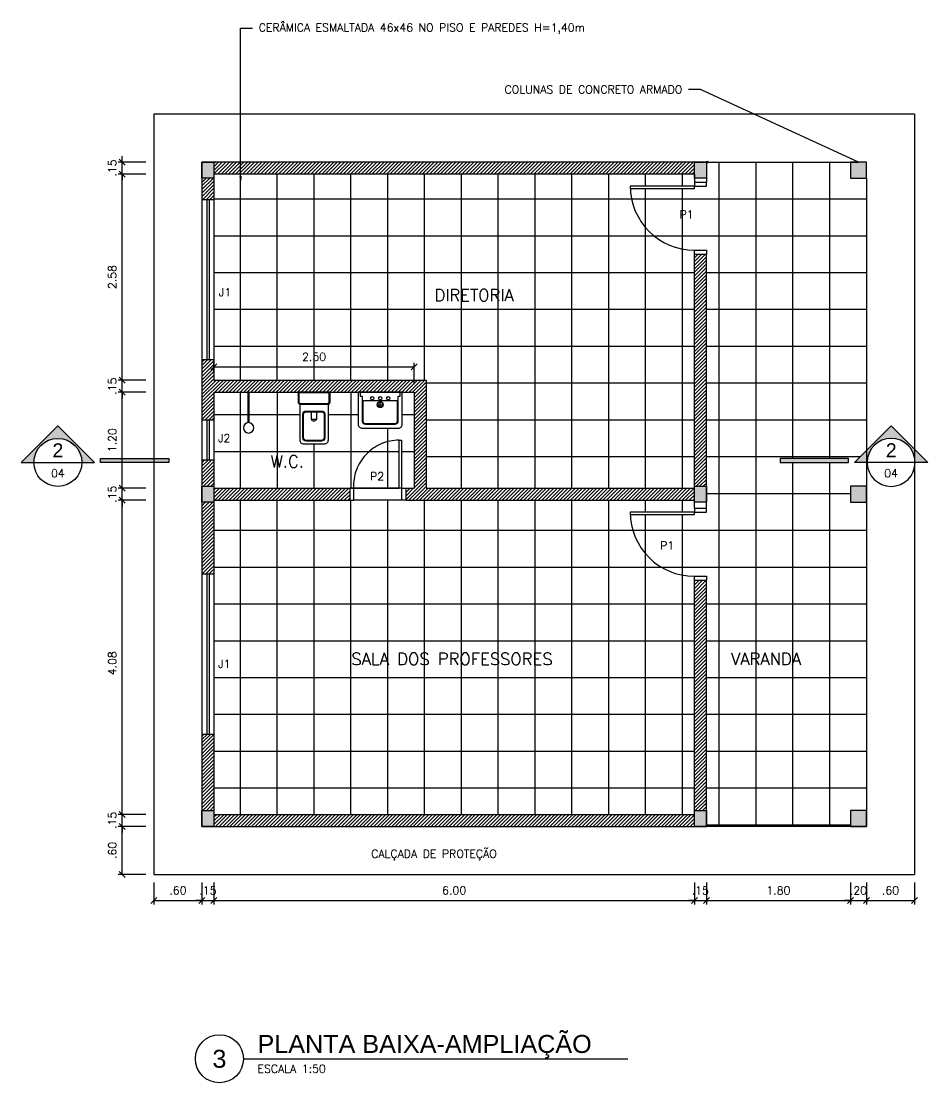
# Model space of a CAD drawing. Header units: millimetres. Extents: x -11 to 499, y 215 to 428.
# Drawn here: x 135.04 to 146.36, y 248.44 to 261.71 of the extents above; entities that cross this region are included whole.
import ezdxf
from ezdxf import colors
from ezdxf.entities.mleader import LeaderData, LeaderLine
from ezdxf.enums import TextEntityAlignment as Align
from ezdxf.math import Vec2, Vec3

# ---------------------------------------------------------------- set-up
doc = ezdxf.new("R2010")
doc.units = ezdxf.units.MM
doc.linetypes.add('HIDDEN', pattern=[9.525, 6.35, -3.175])
for name, color, linetype in [('ARQ-ALVENARIA', 4, 'Continuous'), ('ARQ-COTAS', 30, 'Continuous'), ('ARQ-ESQ-01', 1, 'Continuous'), ('ARQ-ESQ-02', 2, 'Continuous'), ('ARQ-ESTRUTURA', 6, 'Continuous'), ('ARQ-HACHURA', 253, 'Continuous'), ('ARQ-PISO', 8, 'Continuous'), ('ARQ-PROJ-01', 1, 'HIDDEN'), ('ARQ-PÇ-HIDROSSAN', 7, 'Continuous'), ('ARQ-SOLEIRA', 8, 'Continuous'), ('ARQ-SÍMBOLOS', 2, 'Continuous'), ('ARQ-TEXTO2', 2, 'Continuous'), ('ARQ-TEXTO3', 3, 'Continuous'), ('ARQ-TEXTO4', 4, 'Continuous')]:
    doc.layers.add(name, color=color, linetype=linetype)
doc.styles.add('arial', font='arial.ttf')
doc.styles.add('ROMANS', font='romans.shx')
doc.styles.add('Romans_Anot', font='romans.shx')
doc.dimstyles.new('Escala 1-50', dxfattribs={"dimscale": 0.5, "dimtxt": 0.2, "dimasz": 0.15, "dimexe": 0.1, "dimexo": 0.2, "dimgap": 0.15, "dimtad": 1, "dimzin": 4, "dimdsep": 46, "dimtxsty": 'Romans_Anot', "dimblk": 'OBLIQUE', "dimcen": 0.25, "dimclrd": 256, "dimclre": 256, "dimclrt": 2, "dimadec": 0, "dimazin": 0, "dimtfac": 1, "dimtix": 1, "dimtmove": 2, "dimatfit": 3, "dimfxl": 1, "dimlwd": -1, "dimlwe": -1, "dimarcsym": 0})

# ---------------------------------------------------------------- blocks, each defined once
blk = doc.blocks.new('_Oblique')
at = {"color": 0, "linetype": 'ByBlock', "lineweight": -2}
blk.add_line((-0.5, -0.5), (0.5, 0.5), dxfattribs=at)
blk = doc.blocks.new('*D164')
at = {"layer": 'ARQ-COTAS', "ltscale": 0.03, "transparency": 16777216}
for p, q in [((136.693, 250.947), (136.693, 250.672)), ((137.293, 250.947), (137.293, 250.672)), ((136.693, 250.722), (137.293, 250.722))]:
    blk.add_line(p, q, dxfattribs=at)
at = {"layer": 'Defpoints', "color": 0, "ltscale": 0.03, "transparency": 16777216}
for p in [(136.693, 251.047), (137.293, 251.047), (137.293, 250.722)]:
    blk.add_point(p, dxfattribs=at)
at = {"layer": 'ARQ-COTAS', "ltscale": 0.03, "transparency": 16777216, "xscale": 0.075, "yscale": 0.075, "zscale": 0.075, "rotation": 180}
blk.add_blockref('_Oblique', (136.693, 250.722), dxfattribs=at)
at = {"layer": 'ARQ-COTAS', "ltscale": 0.03, "transparency": 16777216, "xscale": 0.075, "yscale": 0.075, "zscale": 0.075}
blk.add_blockref('_Oblique', (137.293, 250.722), dxfattribs=at)
at = {"layer": 'ARQ-COTAS', "color": 2, "ltscale": 0.03, "transparency": 16777216, "insert": (136.993, 250.847), "char_height": 0.1, "attachment_point": 5, "style": 'Romans_Anot'}
blk.add_mtext('.60', dxfattribs=at)
blk = doc.blocks.new('*D165')
at = {"layer": 'ARQ-COTAS', "ltscale": 0.03, "transparency": 16777216}
for p, q in [((137.293, 250.947), (137.293, 250.672)), ((137.443, 250.947), (137.443, 250.672)), ((137.293, 250.722), (137.218, 250.722)), ((137.293, 250.722), (137.443, 250.722)), ((137.443, 250.722), (137.518, 250.722))]:
    blk.add_line(p, q, dxfattribs=at)
at = {"layer": 'Defpoints', "color": 0, "ltscale": 0.03, "transparency": 16777216}
for p in [(137.293, 251.047), (137.443, 251.047), (137.443, 250.722)]:
    blk.add_point(p, dxfattribs=at)
at = {"layer": 'ARQ-COTAS', "ltscale": 0.03, "transparency": 16777216, "xscale": 0.075, "yscale": 0.075, "zscale": 0.075}
blk.add_blockref('_Oblique', (137.293, 250.722), dxfattribs=at)
at = {"layer": 'ARQ-COTAS', "ltscale": 0.03, "transparency": 16777216, "xscale": 0.075, "yscale": 0.075, "zscale": 0.075, "rotation": 180}
blk.add_blockref('_Oblique', (137.443, 250.722), dxfattribs=at)
at = {"layer": 'ARQ-COTAS', "color": 2, "ltscale": 0.03, "transparency": 16777216, "insert": (137.368, 250.847), "char_height": 0.1, "attachment_point": 5, "style": 'Romans_Anot'}
blk.add_mtext('.15', dxfattribs=at)
blk = doc.blocks.new('*D166')
at = {"layer": 'ARQ-COTAS', "ltscale": 0.03, "transparency": 16777216}
for p, q in [((137.443, 250.947), (137.443, 250.672)), ((143.443, 250.947), (143.443, 250.672)), ((137.443, 250.722), (143.443, 250.722))]:
    blk.add_line(p, q, dxfattribs=at)
at = {"layer": 'Defpoints', "color": 0, "ltscale": 0.03, "transparency": 16777216}
for p in [(137.443, 251.047), (143.443, 251.047), (143.443, 250.722)]:
    blk.add_point(p, dxfattribs=at)
at = {"layer": 'ARQ-COTAS', "ltscale": 0.03, "transparency": 16777216, "xscale": 0.075, "yscale": 0.075, "zscale": 0.075, "rotation": 180}
blk.add_blockref('_Oblique', (137.443, 250.722), dxfattribs=at)
at = {"layer": 'ARQ-COTAS', "ltscale": 0.03, "transparency": 16777216, "xscale": 0.075, "yscale": 0.075, "zscale": 0.075}
blk.add_blockref('_Oblique', (143.443, 250.722), dxfattribs=at)
at = {"layer": 'ARQ-COTAS', "color": 2, "ltscale": 0.03, "transparency": 16777216, "insert": (140.443, 250.847), "char_height": 0.1, "attachment_point": 5, "style": 'Romans_Anot'}
blk.add_mtext('6.00', dxfattribs=at)
blk = doc.blocks.new('*D167')
at = {"layer": 'ARQ-COTAS', "ltscale": 0.03, "transparency": 16777216}
for p, q in [((143.443, 250.947), (143.443, 250.672)), ((143.593, 250.947), (143.593, 250.672)), ((143.443, 250.722), (143.368, 250.722)), ((143.443, 250.722), (143.593, 250.722)), ((143.593, 250.722), (143.668, 250.722))]:
    blk.add_line(p, q, dxfattribs=at)
at = {"layer": 'Defpoints', "color": 0, "ltscale": 0.03, "transparency": 16777216}
for p in [(143.443, 251.047), (143.593, 251.047), (143.593, 250.722)]:
    blk.add_point(p, dxfattribs=at)
at = {"layer": 'ARQ-COTAS', "ltscale": 0.03, "transparency": 16777216, "xscale": 0.075, "yscale": 0.075, "zscale": 0.075}
blk.add_blockref('_Oblique', (143.443, 250.722), dxfattribs=at)
at = {"layer": 'ARQ-COTAS', "ltscale": 0.03, "transparency": 16777216, "xscale": 0.075, "yscale": 0.075, "zscale": 0.075, "rotation": 180}
blk.add_blockref('_Oblique', (143.593, 250.722), dxfattribs=at)
at = {"layer": 'ARQ-COTAS', "color": 2, "ltscale": 0.03, "transparency": 16777216, "insert": (143.518, 250.847), "char_height": 0.1, "attachment_point": 5, "style": 'Romans_Anot'}
blk.add_mtext('.15', dxfattribs=at)
blk = doc.blocks.new('*D168')
at = {"layer": 'ARQ-COTAS', "ltscale": 0.03, "transparency": 16777216}
for p, q in [((143.593, 250.947), (143.593, 250.672)), ((145.393, 250.947), (145.393, 250.672)), ((143.593, 250.722), (145.393, 250.722))]:
    blk.add_line(p, q, dxfattribs=at)
at = {"layer": 'Defpoints', "color": 0, "ltscale": 0.03, "transparency": 16777216}
for p in [(143.593, 251.047), (145.393, 251.047), (145.393, 250.722)]:
    blk.add_point(p, dxfattribs=at)
at = {"layer": 'ARQ-COTAS', "ltscale": 0.03, "transparency": 16777216, "xscale": 0.075, "yscale": 0.075, "zscale": 0.075, "rotation": 180}
blk.add_blockref('_Oblique', (143.593, 250.722), dxfattribs=at)
at = {"layer": 'ARQ-COTAS', "ltscale": 0.03, "transparency": 16777216, "xscale": 0.075, "yscale": 0.075, "zscale": 0.075}
blk.add_blockref('_Oblique', (145.393, 250.722), dxfattribs=at)
at = {"layer": 'ARQ-COTAS', "color": 2, "ltscale": 0.03, "transparency": 16777216, "insert": (144.493, 250.847), "char_height": 0.1, "attachment_point": 5, "style": 'Romans_Anot'}
blk.add_mtext('1.80', dxfattribs=at)
blk = doc.blocks.new('*D169')
at = {"layer": 'ARQ-COTAS', "ltscale": 0.03, "transparency": 16777216}
for p, q in [((145.393, 250.947), (145.393, 250.672)), ((145.593, 250.947), (145.593, 250.672)), ((145.393, 250.722), (145.318, 250.722)), ((145.393, 250.722), (145.593, 250.722)), ((145.593, 250.722), (145.668, 250.722))]:
    blk.add_line(p, q, dxfattribs=at)
at = {"layer": 'Defpoints', "color": 0, "ltscale": 0.03, "transparency": 16777216}
for p in [(145.393, 251.047), (145.593, 251.047), (145.593, 250.722)]:
    blk.add_point(p, dxfattribs=at)
at = {"layer": 'ARQ-COTAS', "ltscale": 0.03, "transparency": 16777216, "xscale": 0.075, "yscale": 0.075, "zscale": 0.075}
blk.add_blockref('_Oblique', (145.393, 250.722), dxfattribs=at)
at = {"layer": 'ARQ-COTAS', "ltscale": 0.03, "transparency": 16777216, "xscale": 0.075, "yscale": 0.075, "zscale": 0.075, "rotation": 180}
blk.add_blockref('_Oblique', (145.593, 250.722), dxfattribs=at)
at = {"layer": 'ARQ-COTAS', "color": 2, "ltscale": 0.03, "transparency": 16777216, "insert": (145.493, 250.847), "char_height": 0.1, "attachment_point": 5, "style": 'Romans_Anot'}
blk.add_mtext('.20', dxfattribs=at)
blk = doc.blocks.new('*D170')
at = {"layer": 'ARQ-COTAS', "ltscale": 0.03, "transparency": 16777216}
for p, q in [((145.593, 250.947), (145.593, 250.672)), ((146.193, 250.947), (146.193, 250.672)), ((145.593, 250.722), (146.193, 250.722))]:
    blk.add_line(p, q, dxfattribs=at)
at = {"layer": 'Defpoints', "color": 0, "ltscale": 0.03, "transparency": 16777216}
for p in [(145.593, 251.047), (146.193, 251.047), (146.193, 250.722)]:
    blk.add_point(p, dxfattribs=at)
at = {"layer": 'ARQ-COTAS', "ltscale": 0.03, "transparency": 16777216, "xscale": 0.075, "yscale": 0.075, "zscale": 0.075, "rotation": 180}
blk.add_blockref('_Oblique', (145.593, 250.722), dxfattribs=at)
at = {"layer": 'ARQ-COTAS', "ltscale": 0.03, "transparency": 16777216, "xscale": 0.075, "yscale": 0.075, "zscale": 0.075}
blk.add_blockref('_Oblique', (146.193, 250.722), dxfattribs=at)
at = {"layer": 'ARQ-COTAS', "color": 2, "ltscale": 0.03, "transparency": 16777216, "insert": (145.893, 250.847), "char_height": 0.1, "attachment_point": 5, "style": 'Romans_Anot'}
blk.add_mtext('.60', dxfattribs=at)
blk = doc.blocks.new('*D171')
at = {"layer": 'ARQ-COTAS', "ltscale": 0.03, "transparency": 16777216}
for p, q in [((136.593, 251.647), (136.248, 251.647)), ((136.298, 251.047), (136.298, 251.647)), ((136.593, 251.047), (136.248, 251.047))]:
    blk.add_line(p, q, dxfattribs=at)
at = {"layer": 'Defpoints', "color": 0, "ltscale": 0.03, "transparency": 16777216}
for p in [(136.298, 251.647), (136.693, 251.647), (136.693, 251.047)]:
    blk.add_point(p, dxfattribs=at)
at = {"layer": 'ARQ-COTAS', "ltscale": 0.03, "transparency": 16777216, "xscale": 0.075, "yscale": 0.075, "zscale": 0.075}
for p, rotation in [((136.298, 251.647), 90), ((136.298, 251.047), 270)]:
    blk.add_blockref('_Oblique', p, dxfattribs=dict(at, rotation=rotation))
at = {"layer": 'ARQ-COTAS', "color": 2, "ltscale": 0.03, "transparency": 16777216, "insert": (136.173, 251.347), "char_height": 0.1, "attachment_point": 5, "rotation": 90, "style": 'Romans_Anot'}
blk.add_mtext('.60', dxfattribs=at)
blk = doc.blocks.new('*D172')
at = {"layer": 'ARQ-COTAS', "ltscale": 0.03, "transparency": 16777216}
for p, q in [((136.298, 251.797), (136.298, 251.872)), ((136.593, 251.797), (136.248, 251.797)), ((136.298, 251.647), (136.298, 251.797)), ((136.593, 251.647), (136.248, 251.647)), ((136.298, 251.647), (136.298, 251.572))]:
    blk.add_line(p, q, dxfattribs=at)
at = {"layer": 'Defpoints', "color": 0, "ltscale": 0.03, "transparency": 16777216}
for p in [(136.298, 251.797), (136.693, 251.797), (136.693, 251.647)]:
    blk.add_point(p, dxfattribs=at)
at = {"layer": 'ARQ-COTAS', "ltscale": 0.03, "transparency": 16777216, "xscale": 0.075, "yscale": 0.075, "zscale": 0.075}
for p, rotation in [((136.298, 251.797), 270), ((136.298, 251.647), 90)]:
    blk.add_blockref('_Oblique', p, dxfattribs=dict(at, rotation=rotation))
at = {"layer": 'ARQ-COTAS', "color": 2, "ltscale": 0.03, "transparency": 16777216, "insert": (136.173, 251.722), "char_height": 0.1, "attachment_point": 5, "rotation": 90, "style": 'Romans_Anot'}
blk.add_mtext('.15', dxfattribs=at)
blk = doc.blocks.new('*U173')
at = {"layer": 'ARQ-SÍMBOLOS'}
blk.add_line((0.6, 0), (10.205, 0), dxfattribs=at)
blk.add_circle((0, 0), 0.6, dxfattribs=at)
at = {"layer": 'ARQ-TEXTO2', "style": 'ROMANS'}
blk.add_attdef('ESCALA1', text='', height=0.2, dxfattribs=at).set_placement((0.951, -0.149), align=Align.TOP_LEFT)
at = {"layer": 'ARQ-TEXTO4', "style": 'arial'}
blk.add_attdef('TITULODODESENHO', (0.951, 0.146), '', height=0.45, dxfattribs=at)
blk.add_attdef('0', text='', height=0.45, dxfattribs=at).set_placement((0, 0), align=Align.MIDDLE)
blk = doc.blocks.new('Símbolo_Corte')
at = {"layer": 'ARQ-SÍMBOLOS'}
h = blk.add_hatch(color=256, dxfattribs=at)
h.dxf.hatch_style = 1
h.paths.add_polyline_path([(0, 0.915), (-0.915, 0), (-0.6, 0, -1), (0.6, 0), (0.915, 0)])
at = {"layer": 'ARQ-SÍMBOLOS', "ltscale": 0.1}
blk.add_hatch(color=256, dxfattribs=at).paths.add_polyline_path([(1.063, 0.1), (2.775, 0.1), (2.775, 0), (1.063, 0)])
at = {"layer": 'ARQ-SÍMBOLOS'}
for p, q in [((-0.915, 0), (-0.6, 0)), ((0.6, 0), (0.915, 0))]:
    blk.add_line(p, q, dxfattribs=at)
at = {"layer": 'ARQ-SÍMBOLOS', "color": 4}
blk.add_line((-0.6, 0), (0.6, 0), dxfattribs=at)
at = {"layer": 'ARQ-SÍMBOLOS'}
blk.add_lwpolyline([(-0.915, 0), (0, 0.915), (0.915, 0)], dxfattribs=at)
blk.add_lwpolyline([(1.063, 0.1), (2.775, 0.1), (2.775, 0), (1.063, 0)], close=True, dxfattribs=at)
blk.add_circle((0, 0), 0.6, dxfattribs=at)
at = {"layer": 'ARQ-TEXTO2', "style": 'ROMANS'}
blk.add_attdef('NUMERO-FOLHA', text='', height=0.2, dxfattribs=at).set_placement((0, -0.271), align=Align.MIDDLE_CENTER)
at = {"layer": 'ARQ-TEXTO4', "style": 'arial'}
blk.add_attdef('NUMERO-DESENHO-NA-FOLHA', text='', height=0.35, dxfattribs=at).set_placement((0, 0.301), align=Align.MIDDLE_CENTER)
blk = doc.blocks.new('ADC_LAV_03')
for p, q in [((0.225, -0.108), (-0.225, -0.108)), ((0, -0.186), (0, -0.125)), ((-0.031, -0.157), (0.031, -0.157))]:
    blk.add_line(p, q)
blk.add_lwpolyline([(0.275, 0), (-0.275, 0), (-0.275, -0.4, 0.414214), (-0.225, -0.45), (0.225, -0.45, 0.414214), (0.275, -0.4)], format="xyb", close=True)
for points in [[(-0.25, 0), (-0.25, -0.043, 0.414214), (-0.243, -0.05), (-0.232, -0.05, -0.414214), (-0.225, -0.057), (-0.225, -0.36, 0.414214), (-0.185, -0.4), (0.185, -0.4, 0.414214), (0.225, -0.36), (0.225, -0.057, -0.414214), (0.232, -0.05), (0.243, -0.05, 0.414214), (0.25, -0.043), (0.25, 0)], [(-0.217, -0.108), (-0.217, -0.36, 0.414214), (-0.185, -0.392), (0.185, -0.392, 0.414214), (0.217, -0.36), (0.217, -0.108)]]:
    blk.add_lwpolyline(points, format="xyb")
for centre, radius in [((-0.1, -0.075), 0.0204), ((0, -0.156), 0.0367), ((0, -0.156), 0.0309), ((0, -0.075), 0.0204), ((0.1, -0.075), 0.0204)]:
    blk.add_circle(centre, radius)
blk = doc.blocks.new('ADC_VASO_02')
blk.add_lwpolyline([(-0.175, 0.15), (-0.175, 0.6, -0.414214), (-0.125, 0.65), (0.125, 0.65, -0.414214), (0.175, 0.6), (0.175, 0.15)], format="xyb")
for points in [[(0.139, 0.275, -0.414214), (0.099, 0.235), (-0.095, 0.235, -0.414214), (-0.135, 0.275), (-0.135, 0.57, -0.414214), (-0.095, 0.61), (0.099, 0.61, -0.414214), (0.139, 0.57)], [(0.13, 0.275, -0.414214), (0.099, 0.244), (-0.095, 0.244, -0.414214), (-0.126, 0.275), (-0.126, 0.57, -0.414214), (-0.095, 0.602), (0.099, 0.602, -0.414214), (0.13, 0.57)], [(-0.17, 0.15, 0.414214), (-0.2, 0.12), (-0.2, 0), (0.2, 0), (0.2, 0.12, 0.414214), (0.17, 0.15)], [(-0.17, 0.14, 0.414214), (-0.19, 0.12), (-0.19, 0.01), (0.19, 0.01), (0.19, 0.12, 0.414214), (0.17, 0.14)]]:
    blk.add_lwpolyline(points, format="xyb", close=True)
blk.add_lwpolyline([(0.036, 0.244), (0.036, 0.337), (-0.034, 0.337), (-0.034, 0.244)])
blk.add_arc((0.001, 0.321), 0.0388, 24.3951, 155.6049)
blk = doc.blocks.new('BANHEIRO 11')
for p, q in [((-0.009, 0), (-0.009, 0.381)), ((0.009, 0.381), (0.009, 0)), ((0.009, 0), (-0.009, 0))]:
    blk.add_line(p, q)
blk.add_circle((0, 0.445), 0.0648)
blk = doc.blocks.new('*D221')
at = {"layer": 'ARQ-COTAS', "ltscale": 0.03, "transparency": 16777216}
for p, q in [((136.593, 255.722), (136.248, 255.722)), ((136.298, 251.647), (136.298, 255.722)), ((136.593, 251.647), (136.248, 251.647))]:
    blk.add_line(p, q, dxfattribs=at)
at = {"layer": 'Defpoints', "color": 0, "ltscale": 0.03, "transparency": 16777216}
for p in [(136.298, 255.722), (136.693, 255.722), (136.693, 251.647)]:
    blk.add_point(p, dxfattribs=at)
at = {"layer": 'ARQ-COTAS', "ltscale": 0.03, "transparency": 16777216, "xscale": 0.075, "yscale": 0.075, "zscale": 0.075}
for p, rotation in [((136.298, 255.722), 90), ((136.298, 251.647), 270)]:
    blk.add_blockref('_Oblique', p, dxfattribs=dict(at, rotation=rotation))
at = {"layer": 'ARQ-COTAS', "color": 2, "ltscale": 0.03, "transparency": 16777216, "insert": (136.173, 253.685), "char_height": 0.1, "attachment_point": 5, "rotation": 90, "style": 'Romans_Anot'}
blk.add_mtext('4.08', dxfattribs=at)
blk = doc.blocks.new('*D222')
at = {"layer": 'ARQ-COTAS', "ltscale": 0.03, "transparency": 16777216}
for p, q in [((136.593, 255.872), (136.248, 255.872)), ((136.298, 255.872), (136.298, 255.947)), ((136.298, 255.722), (136.298, 255.872)), ((136.593, 255.722), (136.248, 255.722)), ((136.298, 255.722), (136.298, 255.647))]:
    blk.add_line(p, q, dxfattribs=at)
at = {"layer": 'Defpoints', "color": 0, "ltscale": 0.03, "transparency": 16777216}
for p in [(136.298, 255.872), (136.693, 255.872), (136.693, 255.722)]:
    blk.add_point(p, dxfattribs=at)
at = {"layer": 'ARQ-COTAS', "ltscale": 0.03, "transparency": 16777216, "xscale": 0.075, "yscale": 0.075, "zscale": 0.075}
for p, rotation in [((136.298, 255.872), 270), ((136.298, 255.722), 90)]:
    blk.add_blockref('_Oblique', p, dxfattribs=dict(at, rotation=rotation))
at = {"layer": 'ARQ-COTAS', "color": 2, "ltscale": 0.03, "transparency": 16777216, "insert": (136.173, 255.797), "char_height": 0.1, "attachment_point": 5, "rotation": 90, "style": 'Romans_Anot'}
blk.add_mtext('.15', dxfattribs=at)
blk = doc.blocks.new('*D223')
at = {"layer": 'ARQ-COTAS', "ltscale": 0.03, "transparency": 16777216}
for p, q in [((136.593, 257.072), (136.248, 257.072)), ((136.298, 255.872), (136.298, 257.072)), ((136.593, 255.872), (136.248, 255.872))]:
    blk.add_line(p, q, dxfattribs=at)
at = {"layer": 'Defpoints', "color": 0, "ltscale": 0.03, "transparency": 16777216}
for p in [(136.298, 257.072), (136.693, 257.072), (136.693, 255.872)]:
    blk.add_point(p, dxfattribs=at)
at = {"layer": 'ARQ-COTAS', "ltscale": 0.03, "transparency": 16777216, "xscale": 0.075, "yscale": 0.075, "zscale": 0.075}
for p, rotation in [((136.298, 257.072), 90), ((136.298, 255.872), 270)]:
    blk.add_blockref('_Oblique', p, dxfattribs=dict(at, rotation=rotation))
at = {"layer": 'ARQ-COTAS', "color": 2, "ltscale": 0.03, "transparency": 16777216, "insert": (136.173, 256.472), "char_height": 0.1, "attachment_point": 5, "rotation": 90, "style": 'Romans_Anot'}
blk.add_mtext('1.20', dxfattribs=at)
blk = doc.blocks.new('*D224')
at = {"layer": 'ARQ-COTAS', "ltscale": 0.03, "transparency": 16777216}
for p, q in [((136.298, 257.222), (136.298, 257.297)), ((136.593, 257.222), (136.248, 257.222)), ((136.298, 257.072), (136.298, 257.222)), ((136.593, 257.072), (136.248, 257.072)), ((136.298, 257.072), (136.298, 256.997))]:
    blk.add_line(p, q, dxfattribs=at)
at = {"layer": 'Defpoints', "color": 0, "ltscale": 0.03, "transparency": 16777216}
for p in [(136.298, 257.222), (136.693, 257.222), (136.693, 257.072)]:
    blk.add_point(p, dxfattribs=at)
at = {"layer": 'ARQ-COTAS', "ltscale": 0.03, "transparency": 16777216, "xscale": 0.075, "yscale": 0.075, "zscale": 0.075}
for p, rotation in [((136.298, 257.222), 270), ((136.298, 257.072), 90)]:
    blk.add_blockref('_Oblique', p, dxfattribs=dict(at, rotation=rotation))
at = {"layer": 'ARQ-COTAS', "color": 2, "ltscale": 0.03, "transparency": 16777216, "insert": (136.173, 257.147), "char_height": 0.1, "attachment_point": 5, "rotation": 90, "style": 'Romans_Anot'}
blk.add_mtext('.15', dxfattribs=at)
blk = doc.blocks.new('*D225')
at = {"layer": 'ARQ-COTAS', "ltscale": 0.03, "transparency": 16777216}
for p, q in [((136.593, 259.797), (136.248, 259.797)), ((136.298, 257.222), (136.298, 259.797)), ((136.593, 257.222), (136.248, 257.222))]:
    blk.add_line(p, q, dxfattribs=at)
at = {"layer": 'Defpoints', "color": 0, "ltscale": 0.03, "transparency": 16777216}
for p in [(136.298, 259.797), (136.693, 259.797), (136.693, 257.222)]:
    blk.add_point(p, dxfattribs=at)
at = {"layer": 'ARQ-COTAS', "ltscale": 0.03, "transparency": 16777216, "xscale": 0.075, "yscale": 0.075, "zscale": 0.075}
for p, rotation in [((136.298, 259.797), 90), ((136.298, 257.222), 270)]:
    blk.add_blockref('_Oblique', p, dxfattribs=dict(at, rotation=rotation))
at = {"layer": 'ARQ-COTAS', "color": 2, "ltscale": 0.03, "transparency": 16777216, "insert": (136.173, 258.51), "char_height": 0.1, "attachment_point": 5, "rotation": 90, "style": 'Romans_Anot'}
blk.add_mtext('2.58', dxfattribs=at)
blk = doc.blocks.new('*D226')
at = {"layer": 'ARQ-COTAS', "ltscale": 0.03, "transparency": 16777216}
for p, q in [((136.593, 259.947), (136.248, 259.947)), ((136.298, 259.947), (136.298, 260.022)), ((136.298, 259.797), (136.298, 259.947)), ((136.593, 259.797), (136.248, 259.797)), ((136.298, 259.797), (136.298, 259.722))]:
    blk.add_line(p, q, dxfattribs=at)
at = {"layer": 'Defpoints', "color": 0, "ltscale": 0.03, "transparency": 16777216}
for p in [(136.298, 259.947), (136.693, 259.947), (136.693, 259.797)]:
    blk.add_point(p, dxfattribs=at)
at = {"layer": 'ARQ-COTAS', "ltscale": 0.03, "transparency": 16777216, "xscale": 0.075, "yscale": 0.075, "zscale": 0.075}
for p, rotation in [((136.298, 259.947), 270), ((136.298, 259.797), 90)]:
    blk.add_blockref('_Oblique', p, dxfattribs=dict(at, rotation=rotation))
at = {"layer": 'ARQ-COTAS', "color": 2, "ltscale": 0.03, "transparency": 16777216, "insert": (136.173, 259.872), "char_height": 0.1, "attachment_point": 5, "rotation": 90, "style": 'Romans_Anot'}
blk.add_mtext('.15', dxfattribs=at)
blk = doc.blocks.new('*D227')
at = {"layer": 'ARQ-COTAS', "ltscale": 0.03, "transparency": 16777216}
for p, q in [((137.443, 257.322), (137.443, 257.439)), ((139.943, 257.172), (139.943, 257.439)), ((137.443, 257.389), (139.943, 257.389))]:
    blk.add_line(p, q, dxfattribs=at)
at = {"layer": 'Defpoints', "color": 0, "ltscale": 0.03, "transparency": 16777216}
for p in [(139.943, 257.389), (137.443, 257.222), (139.943, 257.072)]:
    blk.add_point(p, dxfattribs=at)
at = {"layer": 'ARQ-COTAS', "ltscale": 0.03, "transparency": 16777216, "xscale": 0.075, "yscale": 0.075, "zscale": 0.075, "rotation": 180}
blk.add_blockref('_Oblique', (137.443, 257.389), dxfattribs=at)
at = {"layer": 'ARQ-COTAS', "ltscale": 0.03, "transparency": 16777216, "xscale": 0.075, "yscale": 0.075, "zscale": 0.075}
blk.add_blockref('_Oblique', (139.943, 257.389), dxfattribs=at)
at = {"layer": 'ARQ-COTAS', "color": 2, "ltscale": 0.03, "transparency": 16777216, "insert": (138.693, 257.514), "char_height": 0.1, "attachment_point": 5, "style": 'Romans_Anot'}
blk.add_mtext('2.50', dxfattribs=at)

msp = doc.modelspace()

# ---------------------------------------------------------------- hatches: boundary and pattern name
at = {"layer": 'ARQ-HACHURA', "ltscale": 0.03, "transparency": 33554687}
h = msp.add_hatch(dxfattribs=at)
h.set_pattern_fill('AR-CONC', color=256, scale=0.001, double=1)
h.paths.add_polyline_path([(137.443, 255.897), (137.293, 255.897), (137.293, 255.697), (137.443, 255.697)])
h.paths.add_polyline_path([(145.593, 251.847), (145.393, 251.847), (145.393, 251.647), (145.593, 251.647)])
h.paths.add_polyline_path([(145.593, 255.897), (145.393, 255.897), (145.393, 255.697), (145.593, 255.697)])
h.paths.add_polyline_path([(145.593, 259.947), (145.393, 259.947), (145.393, 259.747), (145.593, 259.747)])
h.paths.add_polyline_path([(137.443, 251.847), (137.293, 251.847), (137.293, 251.647), (137.443, 251.647)])
h.paths.add_polyline_path([(143.593, 251.847), (143.443, 251.847), (143.443, 251.647), (143.593, 251.647)])
h.paths.add_polyline_path([(143.593, 255.897), (143.443, 255.897), (143.443, 255.697), (143.593, 255.697)])
h.paths.add_polyline_path([(143.593, 259.947), (143.443, 259.947), (143.443, 259.747), (143.593, 259.747)])
h.paths.add_polyline_path([(137.443, 259.947), (137.293, 259.947), (137.293, 259.747), (137.443, 259.747)])
h = msp.add_hatch(dxfattribs=at)
h.set_pattern_fill('ANSI31', color=256, scale=0.01, double=1)
h.paths.add_polyline_path([(143.443, 259.947), (137.776, 259.947), (137.776, 259.797), (143.443, 259.797)])
h.paths.add_polyline_path([(137.776, 259.947), (137.443, 259.947), (137.443, 259.797), (137.776, 259.797)])
h.paths.add_polyline_path([(137.443, 259.747), (137.293, 259.747), (137.293, 259.475), (137.443, 259.475)])
h.paths.add_polyline_path([(143.593, 258.797), (143.443, 258.797), (143.443, 255.897), (143.593, 255.897)])
h.paths.add_polyline_path([(140.093, 257.222), (137.443, 257.222), (137.443, 257.475), (137.293, 257.475), (137.293, 256.722), (137.443, 256.722), (137.443, 257.072), (139.943, 257.072), (139.943, 255.872), (139.838, 255.872), (139.838, 255.722), (143.443, 255.722), (143.443, 255.872), (140.093, 255.872)])
h.paths.add_polyline_path([(139.138, 255.872), (137.443, 255.872), (137.443, 255.722), (139.138, 255.722)], flags=17)
h.paths.add_polyline_path([(137.443, 255.697), (137.293, 255.697), (137.293, 254.797), (137.443, 254.797)])
h.paths.add_polyline_path([(137.443, 256.222), (137.293, 256.222), (137.293, 255.897), (137.443, 255.897)], flags=17)
h.paths.add_polyline_path([(143.593, 254.722), (143.443, 254.722), (143.443, 251.847), (143.593, 251.847)])
h.paths.add_polyline_path([(143.443, 251.797), (137.443, 251.797), (137.443, 251.647), (143.443, 251.647)])
h.paths.add_polyline_path([(137.443, 252.797), (137.293, 252.797), (137.293, 251.847), (137.443, 251.847)])
h = msp.add_hatch(dxfattribs=at)
h.set_pattern_fill('_USER', color=256, scale=0.46, double=1, pattern_type=0)
h.set_pattern_definition([(0, (145.59307, 259.9473), (0, 0.46), []), (90, (145.59307, 259.9473), (-0.46, 3e-17), [])])
h.paths.add_polyline_path([(143.443, 258.797), (143.443, 258.847, -0.40327), (142.644, 259.617), (142.643, 259.617), (142.643, 259.647), (143.443, 259.647), (143.443, 259.697), (143.443, 259.797), (137.443, 259.797), (137.443, 259.747), (137.443, 259.475), (137.443, 257.473), (137.443, 257.222), (140.093, 257.222), (140.093, 255.872), (143.443, 255.872), (143.443, 255.897)])
h.paths.add_polyline_path([(145.593, 259.747), (145.393, 259.747), (145.393, 259.947), (143.593, 259.947), (143.593, 259.747), (143.593, 259.697), (143.593, 259.647), (143.443, 259.647), (143.443, 259.617), (142.644, 259.617, 0.40327), (143.443, 258.847), (143.593, 258.847), (143.593, 258.797), (143.593, 255.622), (143.593, 255.572), (143.443, 255.572), (143.443, 255.542), (142.644, 255.542, 0.40327), (143.443, 254.772), (143.593, 254.772), (143.593, 254.722), (143.593, 251.647), (145.393, 251.647), (145.393, 251.847), (145.593, 251.847), (145.593, 255.697), (145.393, 255.697), (145.393, 255.897), (145.593, 255.897), (145.593, 256.195), (145.443, 256.195), (145.593, 256.345)])
h.paths.add_polyline_path([(144.513, 256.245), (145.37, 256.245), (145.37, 256.195), (144.513, 256.195)], flags=16)
h.paths.add_polyline_path([(142.644, 255.542), (142.643, 255.542), (142.643, 255.572), (143.443, 255.572), (143.443, 255.622), (143.443, 255.722), (139.838, 255.722), (139.788, 255.722), (139.188, 255.722), (139.138, 255.722), (137.443, 255.722), (137.443, 255.697), (137.443, 254.797), (137.443, 252.797), (137.443, 251.797), (143.443, 251.797), (143.443, 251.847), (143.443, 254.722), (143.443, 254.772, -0.40327)])
h.paths.add_polyline_path([(140.188, 258.173), (141.328, 258.173), (141.328, 258.398), (140.188, 258.398)], flags=24)
h.paths.add_polyline_path([(143.871, 253.627), (144.903, 253.627), (144.903, 253.852), (143.871, 253.852)], flags=24)
h.paths.add_polyline_path([(139.143, 253.627), (142.04, 253.627), (142.04, 253.852), (139.143, 253.852)], flags=24)
h = msp.add_hatch(dxfattribs=at)
h.set_pattern_fill('_USER', color=256, scale=0.46, double=1, pattern_type=0)
h.set_pattern_definition([(0, (139.61477, 255.8723), (0, 0.46), []), (90, (139.61477, 255.8723), (-0.46, 3e-17), [])])
h.paths.add_polyline_path([(139.757, 256.472, 0.429311), (139.187, 255.872), (139.757, 255.872)], flags=17)
h.paths.add_polyline_path([(139.757, 256.472), (139.787, 256.472), (139.787, 255.872), (139.838, 255.872), (139.943, 255.872), (139.943, 257.072), (139.795, 257.072), (139.795, 256.672, -0.414214), (139.745, 256.622), (139.295, 256.622, -0.414214), (139.245, 256.672), (139.245, 257.072), (138.893, 257.072), (138.893, 256.952, -0.365977), (138.868, 256.923), (138.868, 256.472, -0.414214), (138.818, 256.422), (138.568, 256.422, -0.414214), (138.518, 256.472), (138.518, 256.923, -0.365977), (138.493, 256.952), (138.493, 257.072), (137.884, 257.072), (137.884, 256.692, -0.373608), (137.94, 256.628, -1), (137.81, 256.628, -0.372003), (137.866, 256.692), (137.866, 257.072), (137.443, 257.072), (137.443, 256.722), (137.443, 256.222), (137.443, 255.872), (139.138, 255.872), (139.187, 255.872, -0.429311)])
h.paths.add_polyline_path([(138.126, 256.094), (138.622, 256.094), (138.622, 256.319), (138.126, 256.319)], flags=24)

# ---------------------------------------------------------------- linework, layer by layer
at = {"layer": 'ARQ-ALVENARIA', "ltscale": 0.03}
for p, q in [((143.593, 259.947), (137.293, 259.947)), ((137.293, 259.947), (137.293, 259.475)), ((143.443, 259.797), (137.443, 259.797)), ((137.443, 259.797), (137.443, 259.475)), ((137.443, 259.475), (137.293, 259.475)), ((143.443, 255.622), (143.443, 258.797)), ((143.593, 255.622), (143.593, 258.797)), ((137.293, 257.475), (137.293, 256.722)), ((137.443, 257.475), (137.293, 257.475)), ((137.443, 257.473), (137.443, 257.222)), ((137.443, 257.222), (140.093, 257.222)), ((140.093, 257.222), (140.093, 255.872)), ((137.443, 257.072), (137.443, 256.722)), ((137.443, 257.072), (139.943, 257.072)), ((139.943, 257.072), (139.943, 255.872)), ((137.443, 256.722), (137.293, 256.722)), ((137.443, 256.222), (137.293, 256.222)), ((137.293, 256.222), (137.293, 254.797)), ((137.443, 256.222), (137.443, 254.797)), ((137.443, 255.872), (139.138, 255.872)), ((139.138, 255.872), (139.138, 255.722)), ((139.838, 255.872), (139.838, 255.722)), ((139.838, 255.872), (139.943, 255.872)), ((140.093, 255.872), (143.443, 255.872)), ((137.443, 255.722), (139.138, 255.722)), ((139.838, 255.722), (143.443, 255.722)), ((137.443, 254.797), (137.293, 254.797)), ((143.443, 251.797), (143.443, 254.722)), ((143.593, 251.647), (143.593, 254.722)), ((137.293, 252.797), (137.293, 251.647)), ((137.443, 252.797), (137.293, 252.797)), ((137.443, 252.797), (137.443, 251.797)), ((137.443, 251.797), (143.443, 251.797)), ((137.293, 251.647), (143.593, 251.647))]:
    msp.add_line(p, q, dxfattribs=at)
at = {"layer": 'ARQ-ALVENARIA'}
for p, q in [((143.593, 259.947), (143.593, 259.697)), ((143.443, 259.797), (143.443, 259.697)), ((143.443, 259.697), (143.593, 259.697)), ((143.443, 258.797), (143.593, 258.797)), ((143.443, 255.622), (143.593, 255.622)), ((143.443, 254.722), (143.593, 254.722))]:
    msp.add_line(p, q, dxfattribs=at)
at = {"layer": 'ARQ-ESQ-01', "ltscale": 0.03}
for p, q in [((137.293, 259.475), (137.293, 257.475)), ((137.443, 259.475), (137.443, 257.473)), ((137.293, 256.722), (137.293, 256.222)), ((137.443, 256.722), (137.443, 256.222)), ((137.293, 254.797), (137.293, 252.797)), ((137.443, 254.797), (137.443, 252.797))]:
    msp.add_line(p, q, dxfattribs=at)
at = {"layer": 'ARQ-ESQ-02', "ltscale": 0.03}
for p, q in [((137.353, 259.475), (137.353, 257.475)), ((137.383, 259.475), (137.383, 257.473)), ((137.353, 256.722), (137.353, 256.222)), ((137.383, 256.722), (137.383, 256.222)), ((137.353, 254.797), (137.353, 252.797)), ((137.383, 254.797), (137.383, 252.797))]:
    msp.add_line(p, q, dxfattribs=at)
at = {"layer": 'ARQ-ESQ-02'}
for points in [[(143.443, 259.697), (143.443, 259.647), (143.593, 259.647), (143.593, 259.697)], [(143.443, 258.797), (143.443, 258.847), (143.593, 258.847), (143.593, 258.797)], [(139.138, 255.722), (139.188, 255.722), (139.188, 255.872), (139.138, 255.872)], [(139.838, 255.722), (139.788, 255.722), (139.788, 255.872), (139.838, 255.872)], [(143.443, 255.622), (143.443, 255.572), (143.593, 255.572), (143.593, 255.622)], [(143.443, 254.722), (143.443, 254.772), (143.593, 254.772), (143.593, 254.722)]]:
    msp.add_lwpolyline(points, dxfattribs=at)
for points in [[(143.443, 259.647), (142.643, 259.647), (142.643, 259.617), (143.443, 259.617)], [(139.787, 255.872), (139.757, 255.872), (139.757, 256.472), (139.787, 256.472)], [(143.443, 255.572), (142.643, 255.572), (142.643, 255.542), (143.443, 255.542)]]:
    msp.add_lwpolyline(points, close=True, dxfattribs=at)
at = {"layer": 'ARQ-ESTRUTURA', "ltscale": 0.03}
for points in [[(137.293, 259.947), (137.443, 259.947), (137.443, 259.747), (137.293, 259.747)], [(143.443, 259.947), (143.593, 259.947), (143.593, 259.747), (143.443, 259.747)], [(145.593, 259.947), (145.393, 259.947), (145.393, 259.747), (145.593, 259.747)], [(137.293, 255.897), (137.443, 255.897), (137.443, 255.697), (137.293, 255.697)], [(143.443, 255.897), (143.593, 255.897), (143.593, 255.697), (143.443, 255.697)], [(145.593, 255.897), (145.393, 255.897), (145.393, 255.697), (145.593, 255.697)], [(137.293, 251.847), (137.443, 251.847), (137.443, 251.647), (137.293, 251.647)], [(143.443, 251.847), (143.593, 251.847), (143.593, 251.647), (143.443, 251.647)], [(145.593, 251.847), (145.393, 251.847), (145.393, 251.647), (145.593, 251.647)]]:
    msp.add_lwpolyline(points, close=True, dxfattribs=at)
at = {"layer": 'ARQ-PISO', "ltscale": 0.03}
for p, q in [((146.193, 260.547), (136.693, 260.547)), ((136.693, 260.547), (136.693, 251.047)), ((146.193, 260.547), (146.193, 251.047)), ((143.593, 259.947), (145.393, 259.947)), ((145.593, 259.747), (145.593, 251.647)), ((145.593, 251.647), (143.593, 251.647)), ((136.693, 251.047), (146.193, 251.047))]:
    msp.add_line(p, q, dxfattribs=at)
at = {"layer": 'ARQ-PROJ-01'}
for centre, radius, start, end in [((143.443, 259.647), 0.8, 180, 270), ((139.757, 255.902), 0.571, 90, 182.9376), ((143.443, 255.572), 0.8, 180, 270)]:
    msp.add_arc(centre, radius, start, end, dxfattribs=at)
at = {"layer": 'ARQ-SOLEIRA', "ltscale": 0.03}
for p, q in [((139.757, 255.872), (139.188, 255.872)), ((139.788, 255.722), (139.188, 255.722))]:
    msp.add_line(p, q, dxfattribs=at)

# ---------------------------------------------------------------- block references
at = {"layer": 'ARQ-PÇ-HIDROSSAN', "xscale": -1, "rotation": 180}
msp.add_blockref('BANHEIRO 11', (137.875, 257.072), dxfattribs=at)
at = {"layer": 'ARQ-PÇ-HIDROSSAN', "rotation": 180}
msp.add_blockref('ADC_VASO_02', (138.693, 257.072), dxfattribs=at)
at = {"layer": 'ARQ-PÇ-HIDROSSAN'}
msp.add_blockref('ADC_LAV_03', (139.52, 257.072), dxfattribs=at)
at = {"layer": 'ARQ-SÍMBOLOS', "ltscale": 0.03, "xscale": 0.5, "yscale": 0.5, "zscale": 0.5}
msp.add_blockref('Símbolo_Corte', (135.493, 256.195), dxfattribs=at).add_auto_attribs({'NUMERO-FOLHA': '04', 'NUMERO-DESENHO-NA-FOLHA': '2'})
at = {"layer": 'ARQ-SÍMBOLOS', "ltscale": 0.03}
ref = msp.add_blockref('Símbolo_Corte', (145.901, 256.195), dxfattribs=dict(at, xscale=-0.5, yscale=0.5, zscale=0.5))
ref.add_attrib('NUMERO-FOLHA', '04', dxfattribs={"layer": 'ARQ-TEXTO2', "ltscale": 0.03, "height": 0.1, "style": 'ROMANS'}).set_placement((145.901, 256.06), align=Align.MIDDLE_CENTER)
ref.add_attrib('NUMERO-DESENHO-NA-FOLHA', '2', dxfattribs={"layer": 'ARQ-TEXTO4', "ltscale": 0.03, "height": 0.175, "style": 'arial'}).set_placement((145.902, 256.346), align=Align.MIDDLE_CENTER)
at = {"layer": 'ARQ-SÍMBOLOS', "xscale": 0.5, "yscale": 0.5, "zscale": 0.5}
msp.add_blockref('*U173', (137.511, 248.744), dxfattribs=at).add_auto_attribs({'ESCALA1': 'ESCALA 1:50', '0': '3', 'TITULODODESENHO': 'PLANTA BAIXA-AMPLIAÇÃO'})

# ---------------------------------------------------------------- texts
at = {"layer": 'ARQ-TEXTO2', "char_height": 0.1, "attachment_point": 1, "style": 'ROMANS'}
for s, insert in [('P1', (143.258, 259.342)), ('J1', (137.503, 258.37)), ('J2', (137.493, 256.547)), ('P2', (139.392, 256.071)), ('P1', (143.016, 255.207)), ('J1', (137.495, 253.728)), ('CALÇADA DE PROTEÇÃO', (139.407, 251.356))]:
    msp.add_mtext(s, dxfattribs=dict(at, insert=insert))
at = {"layer": 'ARQ-TEXTO3', "style": 'ROMANS'}
for s, p in [('DIRETORIA', (140.197, 258.21)), ('W.C.', (138.149, 256.132)), ('SALA DOS PROFESSORES', (139.159, 253.664)), ('VARANDA', (143.901, 253.664))]:
    msp.add_text(s, height=0.15, dxfattribs=at).set_placement(p)

# ---------------------------------------------------------------- dimensions: what is measured, and where the dimension line sits
at = {"layer": 'ARQ-COTAS', "ltscale": 0.03}
for base, p1, p2, picture, middle in [((136.298, 259.947), (136.693, 259.797), (136.693, 259.947), '*D226', (136.173, 259.872)), ((136.298320488, 259.797315274), (136.693065867, 257.222315274), (136.693065867, 259.797315274), '*D225', (136.173320488, 258.509815274)), ((136.298, 257.222), (136.693, 257.072), (136.693, 257.222), '*D224', (136.173, 257.147)), ((136.298, 257.072), (136.693, 255.872), (136.693, 257.072), '*D223', (136.173, 256.472)), ((136.298, 255.872), (136.693, 255.722), (136.693, 255.872), '*D222', (136.173, 255.797)), ((136.298320488, 255.722315274), (136.693065867, 251.647315274), (136.693065867, 255.722315274), '*D221', (136.173320488, 253.684815274)), ((136.298, 251.797), (136.693, 251.647), (136.693, 251.797), '*D172', (136.173, 251.722)), ((136.298, 251.647), (136.693, 251.047), (136.693, 251.647), '*D171', (136.173, 251.347))]:
    dim = msp.add_linear_dim(base=base, p1=p1, p2=p2, angle=90, dimstyle='Escala 1-50', dxfattribs=at)
    dim.commit()
    dim.dimension.update_dxf_attribs({"geometry": picture, "text_midpoint": middle})
for base, p1, p2, picture, middle in [((139.943, 257.389), (137.443, 257.222), (139.943, 257.072), '*D227', (138.693, 257.514)), ((137.293, 250.722), (136.693, 251.047), (137.293, 251.047), '*D164', (136.993, 250.847)), ((137.443, 250.722), (137.293, 251.047), (137.443, 251.047), '*D165', (137.368, 250.847)), ((143.443, 250.722), (137.443, 251.047), (143.443, 251.047), '*D166', (140.443, 250.847)), ((143.593, 250.722), (143.443, 251.047), (143.593, 251.047), '*D167', (143.518, 250.847)), ((145.393, 250.722), (143.593, 251.047), (145.393, 251.047), '*D168', (144.493, 250.847)), ((145.593, 250.722), (145.393, 251.047), (145.593, 251.047), '*D169', (145.493, 250.847)), ((146.193, 250.722), (145.593, 251.047), (146.193, 251.047), '*D170', (145.893, 250.847))]:
    dim = msp.add_linear_dim(base=base, p1=p1, p2=p2, dimstyle='Escala 1-50', dxfattribs=at)
    dim.commit()
    dim.dimension.update_dxf_attribs({"geometry": picture, "text_midpoint": middle})

# ---------------------------------------------------------------- leaders
at = {"layer": 'ARQ-TEXTO2', "ltscale": 0.03}
ml = msp.add_multileader_mtext('Standard', dxfattribs=at)
ml.set_content('CERÂMICA ESMALTADA 46x46 NO PISO E PAREDES H=1,40m', color=2, style='Romans_Anot')
ml.set_leader_properties(color=256, linetype='ByLayer', lineweight=-1)
ml.build(insert=Vec2(0, 0))
ml.multileader.update_dxf_attribs({"text_top_attachment_type": 10, "text_bottom_attachment_type": 10, "dogleg_length": 0.3, "arrow_head_size": 0.1, "scale": 0.5})
ctx = ml.context
ctx.base_point, ctx.scale, ctx.char_height, ctx.arrow_head_size, ctx.landing_gap_size, ctx.plane_origin = Vec3(137.926, 261.619), 0.5, 0.1, 0.1, 0.075, Vec3(137.776, 259.669)
notes = []
notes.append((ctx, [(0, (1, 1, 0), (137.776, 261.619), (1, 0), 0.15, [(0, [(137.776, 259.669)], 0, [])])]))
ctx.mtext.insert, ctx.mtext.flow_direction = Vec3(138.001, 261.678), 5
ml = msp.add_multileader_mtext('Standard', dxfattribs=at)
ml.set_content('COLUNAS DE CONCRETO ARMADO', color=2, style='Romans_Anot')
ml.set_leader_properties(color=256, linetype='ByLayer', lineweight=-1)
ml.build(insert=Vec2(0, 0))
ml.multileader.update_dxf_attribs({"text_top_attachment_type": 10, "text_bottom_attachment_type": 10, "dogleg_length": 0.3, "arrow_head_size": 0.1, "scale": 0.5})
ctx = ml.context
ctx.base_point, ctx.scale, ctx.char_height, ctx.arrow_head_size, ctx.landing_gap_size, ctx.plane_origin = Vec3(140.709, 260.854), 0.5, 0.1, 0.1, 0.075, Vec3(143.518, 259.947)
ctx.text_align_type = 2
notes.append((ctx, [(0, (1, 1, 0), (143.518, 260.854), (-1, 0), 0.15, [(1, [(143.518, 259.947), (145.493, 259.947)], 0, [])])]))
ctx.mtext.insert, ctx.mtext.alignment, ctx.mtext.flow_direction = Vec3(143.293, 260.904), 3, 5
for ctx, leaders in notes:
    for number, flags, end, landing, length, lines in leaders:
        leader = LeaderData()
        leader.index, (leader.has_last_leader_line, leader.has_dogleg_vector, leader.attachment_direction) = number, flags
        leader.last_leader_point, leader.dogleg_vector, leader.dogleg_length = Vec3(end), Vec3(landing), length
        for number, points, colour, breaks in lines:
            line = LeaderLine()
            line.index, line.vertices, line.color, line.breaks = number, Vec3.list(points), colors.encode_raw_color(colour), breaks
            leader.lines.append(line)
        ctx.leaders.append(leader)

doc.saveas('drawing.dxf')
